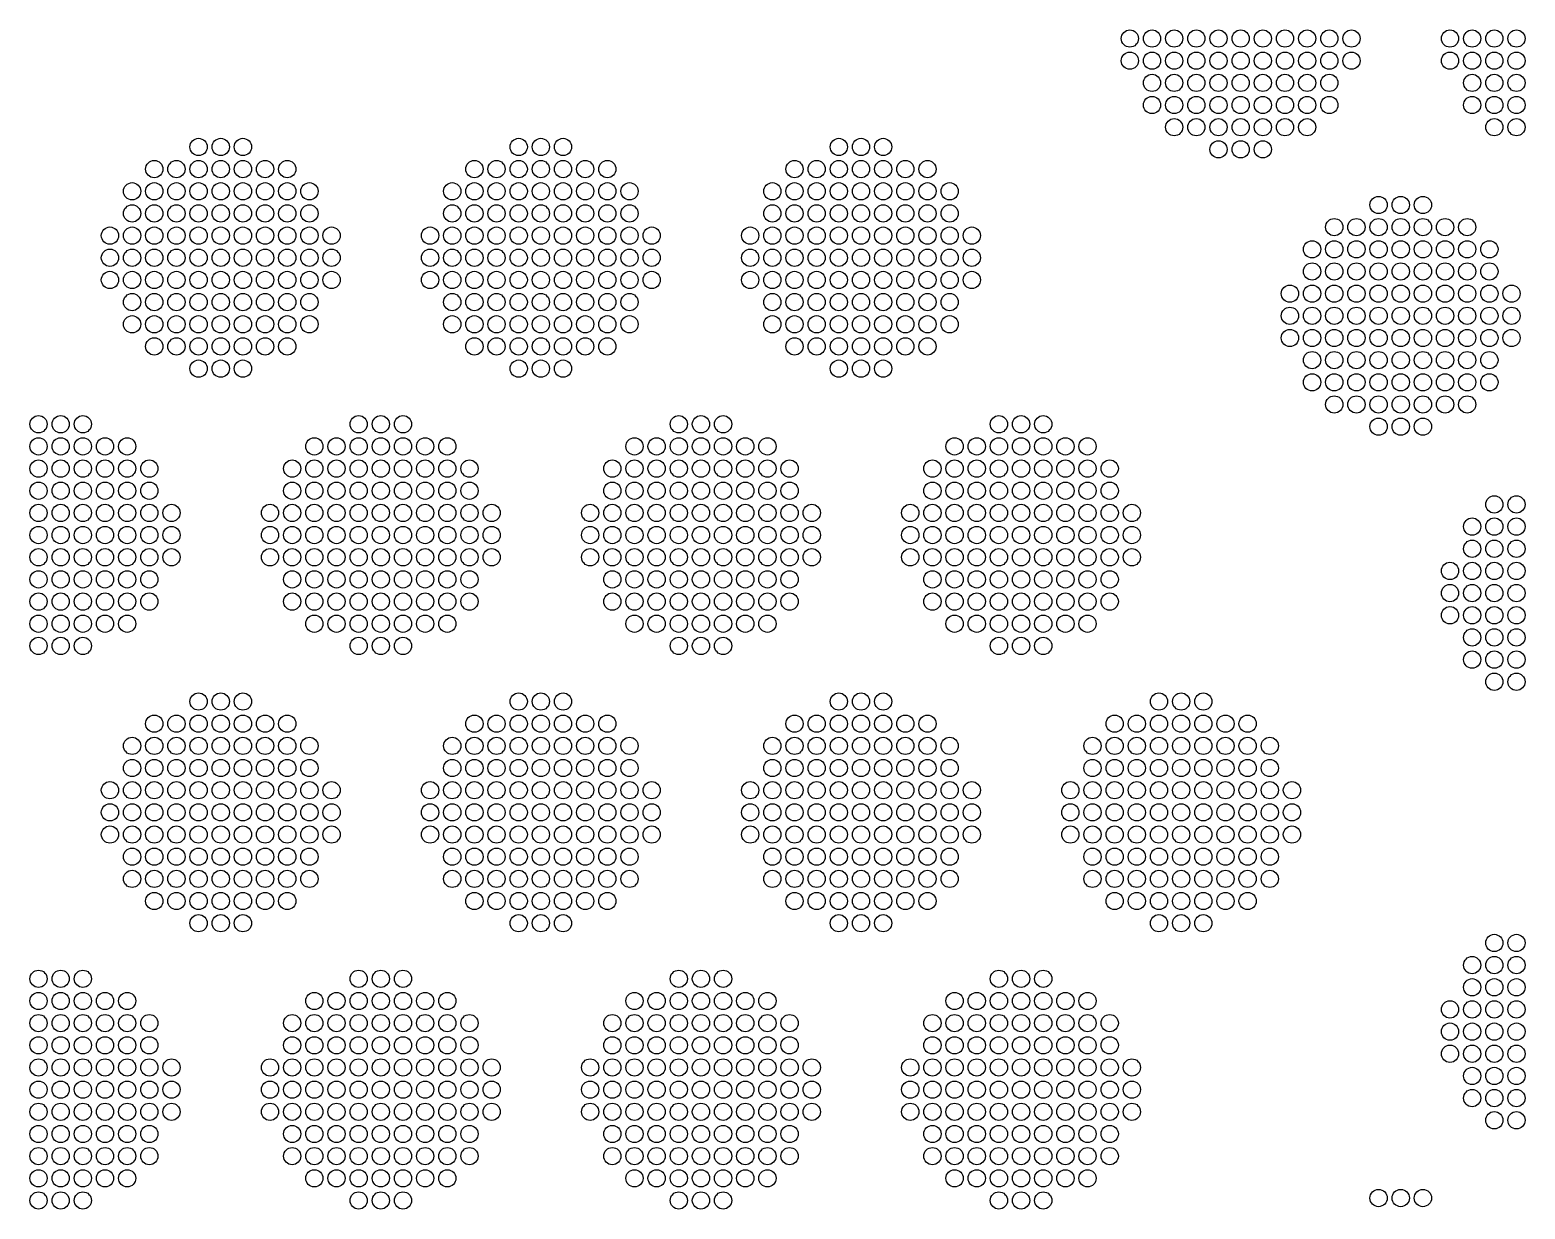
# Model space of a CAD drawing. Extents: x -49 to 54, y -38 to 38.
# Drawn here: x 22.41 to 28.49, y -0.04 to 4.75 of the extents above; entities that cross this region are included whole.
import ezdxf

# ---------------------------------------------------------------- set-up
doc = ezdxf.new("R2010")
doc.units = 0
doc.layers.add('LOWER_ELECTRODE', color=1, linetype='CONTINUOUS')

msp = doc.modelspace()

# ---------------------------------------------------------------- linework, layer by layer
at = {"layer": 'LOWER_ELECTRODE'}
for centre in [(26.8802, 4.7128), (26.9702, 4.7128), (27.0602, 4.7128), (27.1502, 4.7128), (27.2402, 4.7128), (27.3302, 4.7128), (27.4202, 4.7128), (27.5102, 4.7128), (27.6002, 4.7128), (27.6902, 4.7128), (27.7802, 4.7128), (28.1802, 4.7128), (28.2702, 4.7128), (28.3602, 4.7128), (28.4502, 4.7128), (26.8802, 4.6228), (26.9702, 4.6228), (27.0602, 4.6228), (27.1502, 4.6228), (27.2402, 4.6228), (27.3302, 4.6228), (27.4202, 4.6228), (27.5102, 4.6228), (27.6002, 4.6228), (27.6902, 4.6228), (27.7802, 4.6228), (28.1802, 4.6228), (28.2702, 4.6228), (28.3602, 4.6228), (28.4502, 4.6228), (26.9702, 4.5328), (27.0602, 4.5328), (27.1502, 4.5328), (27.2402, 4.5328), (27.3302, 4.5328), (27.4202, 4.5328), (27.5102, 4.5328), (27.6002, 4.5328), (27.6902, 4.5328), (28.2702, 4.5328), (28.3602, 4.5328), (28.4502, 4.5328), (26.9702, 4.4428), (27.0602, 4.4428), (27.1502, 4.4428), (27.2402, 4.4428), (27.3302, 4.4428), (27.4202, 4.4428), (27.5102, 4.4428), (27.6002, 4.4428), (27.6902, 4.4428), (28.2702, 4.4428), (28.3602, 4.4428), (28.4502, 4.4428), (27.0602, 4.3528), (27.1502, 4.3528), (27.2402, 4.3528), (27.3302, 4.3528), (27.4202, 4.3528), (27.5102, 4.3528), (27.6002, 4.3528), (28.3602, 4.3528), (28.4502, 4.3528), (23.0984, 4.2726), (23.1884, 4.2726), (23.2784, 4.2726), (24.3984, 4.2726), (24.4884, 4.2726), (24.5784, 4.2726), (25.6984, 4.2726), (25.7884, 4.2726), (25.8784, 4.2726), (27.2402, 4.2628), (27.3302, 4.2628), (27.4202, 4.2628), (22.9184, 4.1826), (23.0084, 4.1826), (23.0984, 4.1826), (23.1884, 4.1826), (23.2784, 4.1826), (23.3684, 4.1826), (23.4584, 4.1826), (24.2184, 4.1826), (24.3084, 4.1826), (24.3984, 4.1826), (24.4884, 4.1826), (24.5784, 4.1826), (24.6684, 4.1826), (24.7584, 4.1826), (25.5184, 4.1826), (25.6084, 4.1826), (25.6984, 4.1826), (25.7884, 4.1826), (25.8784, 4.1826), (25.9684, 4.1826), (26.0584, 4.1826), (22.8284, 4.0926), (22.9184, 4.0926), (23.0084, 4.0926), (23.0984, 4.0926), (23.1884, 4.0926), (23.2784, 4.0926), (23.3684, 4.0926), (23.4584, 4.0926), (23.5484, 4.0926), (24.1284, 4.0926), (24.2184, 4.0926), (24.3084, 4.0926), (24.3984, 4.0926), (24.4884, 4.0926), (24.5784, 4.0926), (24.6684, 4.0926), (24.7584, 4.0926), (24.8484, 4.0926), (25.4284, 4.0926), (25.5184, 4.0926), (25.6084, 4.0926), (25.6984, 4.0926), (25.7884, 4.0926), (25.8784, 4.0926), (25.9684, 4.0926), (26.0584, 4.0926), (26.1484, 4.0926), (27.8902, 4.037), (27.9802, 4.037), (28.0702, 4.037), (22.8284, 4.0026), (22.9184, 4.0026), (23.0084, 4.0026), (23.0984, 4.0026), (23.1884, 4.0026), (23.2784, 4.0026), (23.3684, 4.0026), (23.4584, 4.0026), (23.5484, 4.0026), (24.1284, 4.0026), (24.2184, 4.0026), (24.3084, 4.0026), (24.3984, 4.0026), (24.4884, 4.0026), (24.5784, 4.0026), (24.6684, 4.0026), (24.7584, 4.0026), (24.8484, 4.0026), (25.4284, 4.0026), (25.5184, 4.0026), (25.6084, 4.0026), (25.6984, 4.0026), (25.7884, 4.0026), (25.8784, 4.0026), (25.9684, 4.0026), (26.0584, 4.0026), (26.1484, 4.0026), (22.7384, 3.9126), (22.8284, 3.9126), (22.9184, 3.9126), (23.0084, 3.9126), (23.0984, 3.9126), (23.1884, 3.9126), (23.2784, 3.9126), (23.3684, 3.9126), (23.4584, 3.9126), (23.5484, 3.9126), (23.6384, 3.9126), (24.0384, 3.9126), (24.1284, 3.9126), (24.2184, 3.9126), (24.3084, 3.9126), (24.3984, 3.9126), (24.4884, 3.9126), (24.5784, 3.9126), (24.6684, 3.9126), (24.7584, 3.9126), (24.8484, 3.9126), (24.9384, 3.9126), (25.3384, 3.9126), (25.4284, 3.9126), (25.5184, 3.9126), (25.6084, 3.9126), (25.6984, 3.9126), (25.7884, 3.9126), (25.8784, 3.9126), (25.9684, 3.9126), (26.0584, 3.9126), (26.1484, 3.9126), (26.2384, 3.9126), (27.7102, 3.947), (27.8002, 3.947), (27.8902, 3.947), (27.9802, 3.947), (28.0702, 3.947), (28.1602, 3.947), (28.2502, 3.947), (27.6202, 3.857), (27.7102, 3.857), (27.8002, 3.857), (27.8902, 3.857), (27.9802, 3.857), (28.0702, 3.857), (28.1602, 3.857), (28.2502, 3.857), (28.3402, 3.857), (22.7384, 3.8226), (22.8284, 3.8226), (22.9184, 3.8226), (23.0084, 3.8226), (23.0984, 3.8226), (23.1884, 3.8226), (23.2784, 3.8226), (23.3684, 3.8226), (23.4584, 3.8226), (23.5484, 3.8226), (23.6384, 3.8226), (24.0384, 3.8226), (24.1284, 3.8226), (24.2184, 3.8226), (24.3084, 3.8226), (24.3984, 3.8226), (24.4884, 3.8226), (24.5784, 3.8226), (24.6684, 3.8226), (24.7584, 3.8226), (24.8484, 3.8226), (24.9384, 3.8226), (25.3384, 3.8226), (25.4284, 3.8226), (25.5184, 3.8226), (25.6084, 3.8226), (25.6984, 3.8226), (25.7884, 3.8226), (25.8784, 3.8226), (25.9684, 3.8226), (26.0584, 3.8226), (26.1484, 3.8226), (26.2384, 3.8226), (22.7384, 3.7326), (22.8284, 3.7326), (22.9184, 3.7326), (23.0084, 3.7326), (23.0984, 3.7326), (23.1884, 3.7326), (23.2784, 3.7326), (23.3684, 3.7326), (23.4584, 3.7326), (23.5484, 3.7326), (23.6384, 3.7326), (24.0384, 3.7326), (24.1284, 3.7326), (24.2184, 3.7326), (24.3084, 3.7326), (24.3984, 3.7326), (24.4884, 3.7326), (24.5784, 3.7326), (24.6684, 3.7326), (24.7584, 3.7326), (24.8484, 3.7326), (24.9384, 3.7326), (25.3384, 3.7326), (25.4284, 3.7326), (25.5184, 3.7326), (25.6084, 3.7326), (25.6984, 3.7326), (25.7884, 3.7326), (25.8784, 3.7326), (25.9684, 3.7326), (26.0584, 3.7326), (26.1484, 3.7326), (26.2384, 3.7326), (27.6202, 3.767), (27.7102, 3.767), (27.8002, 3.767), (27.8902, 3.767), (27.9802, 3.767), (28.0702, 3.767), (28.1602, 3.767), (28.2502, 3.767), (28.3402, 3.767), (27.5302, 3.677), (27.6202, 3.677), (27.7102, 3.677), (27.8002, 3.677), (27.8902, 3.677), (27.9802, 3.677), (28.0702, 3.677), (28.1602, 3.677), (28.2502, 3.677), (28.3402, 3.677), (28.4302, 3.677), (22.8284, 3.6426), (22.9184, 3.6426), (23.0084, 3.6426), (23.0984, 3.6426), (23.1884, 3.6426), (23.2784, 3.6426), (23.3684, 3.6426), (23.4584, 3.6426), (23.5484, 3.6426), (24.1284, 3.6426), (24.2184, 3.6426), (24.3084, 3.6426), (24.3984, 3.6426), (24.4884, 3.6426), (24.5784, 3.6426), (24.6684, 3.6426), (24.7584, 3.6426), (24.8484, 3.6426), (25.4284, 3.6426), (25.5184, 3.6426), (25.6084, 3.6426), (25.6984, 3.6426), (25.7884, 3.6426), (25.8784, 3.6426), (25.9684, 3.6426), (26.0584, 3.6426), (26.1484, 3.6426), (22.8284, 3.5526), (22.9184, 3.5526), (23.0084, 3.5526), (23.0984, 3.5526), (23.1884, 3.5526), (23.2784, 3.5526), (23.3684, 3.5526), (23.4584, 3.5526), (23.5484, 3.5526), (24.1284, 3.5526), (24.2184, 3.5526), (24.3084, 3.5526), (24.3984, 3.5526), (24.4884, 3.5526), (24.5784, 3.5526), (24.6684, 3.5526), (24.7584, 3.5526), (24.8484, 3.5526), (25.4284, 3.5526), (25.5184, 3.5526), (25.6084, 3.5526), (25.6984, 3.5526), (25.7884, 3.5526), (25.8784, 3.5526), (25.9684, 3.5526), (26.0584, 3.5526), (26.1484, 3.5526), (27.5302, 3.587), (27.6202, 3.587), (27.7102, 3.587), (27.8002, 3.587), (27.8902, 3.587), (27.9802, 3.587), (28.0702, 3.587), (28.1602, 3.587), (28.2502, 3.587), (28.3402, 3.587), (28.4302, 3.587), (27.5302, 3.497), (27.6202, 3.497), (27.7102, 3.497), (27.8002, 3.497), (27.8902, 3.497), (27.9802, 3.497), (28.0702, 3.497), (28.1602, 3.497), (28.2502, 3.497), (28.3402, 3.497), (28.4302, 3.497), (22.9184, 3.4626), (23.0084, 3.4626), (23.0984, 3.4626), (23.1884, 3.4626), (23.2784, 3.4626), (23.3684, 3.4626), (23.4584, 3.4626), (24.2184, 3.4626), (24.3084, 3.4626), (24.3984, 3.4626), (24.4884, 3.4626), (24.5784, 3.4626), (24.6684, 3.4626), (24.7584, 3.4626), (25.5184, 3.4626), (25.6084, 3.4626), (25.6984, 3.4626), (25.7884, 3.4626), (25.8784, 3.4626), (25.9684, 3.4626), (26.0584, 3.4626), (23.0984, 3.3726), (23.1884, 3.3726), (23.2784, 3.3726), (24.3984, 3.3726), (24.4884, 3.3726), (24.5784, 3.3726), (25.6984, 3.3726), (25.7884, 3.3726), (25.8784, 3.3726), (27.6202, 3.407), (27.7102, 3.407), (27.8002, 3.407), (27.8902, 3.407), (27.9802, 3.407), (28.0702, 3.407), (28.1602, 3.407), (28.2502, 3.407), (28.3402, 3.407), (27.6202, 3.317), (27.7102, 3.317), (27.8002, 3.317), (27.8902, 3.317), (27.9802, 3.317), (28.0702, 3.317), (28.1602, 3.317), (28.2502, 3.317), (28.3402, 3.317), (27.7102, 3.227), (27.8002, 3.227), (27.8902, 3.227), (27.9802, 3.227), (28.0702, 3.227), (28.1602, 3.227), (28.2502, 3.227), (22.4484, 3.1468), (22.5384, 3.1468), (22.6284, 3.1468), (23.7484, 3.1468), (23.8384, 3.1468), (23.9284, 3.1468), (25.0484, 3.1468), (25.1384, 3.1468), (25.2284, 3.1468), (26.3484, 3.1468), (26.4384, 3.1468), (26.5284, 3.1468), (27.8902, 3.137), (27.9802, 3.137), (28.0702, 3.137), (22.4484, 3.0568), (22.5384, 3.0568), (22.6284, 3.0568), (22.7184, 3.0568), (22.8084, 3.0568), (23.5684, 3.0568), (23.6584, 3.0568), (23.7484, 3.0568), (23.8384, 3.0568), (23.9284, 3.0568), (24.0184, 3.0568), (24.1084, 3.0568), (24.8684, 3.0568), (24.9584, 3.0568), (25.0484, 3.0568), (25.1384, 3.0568), (25.2284, 3.0568), (25.3184, 3.0568), (25.4084, 3.0568), (26.1684, 3.0568), (26.2584, 3.0568), (26.3484, 3.0568), (26.4384, 3.0568), (26.5284, 3.0568), (26.6184, 3.0568), (26.7084, 3.0568), (22.4484, 2.9668), (22.5384, 2.9668), (22.6284, 2.9668), (22.7184, 2.9668), (22.8084, 2.9668), (22.8984, 2.9668), (23.4784, 2.9668), (23.5684, 2.9668), (23.6584, 2.9668), (23.7484, 2.9668), (23.8384, 2.9668), (23.9284, 2.9668), (24.0184, 2.9668), (24.1084, 2.9668), (24.1984, 2.9668), (24.7784, 2.9668), (24.8684, 2.9668), (24.9584, 2.9668), (25.0484, 2.9668), (25.1384, 2.9668), (25.2284, 2.9668), (25.3184, 2.9668), (25.4084, 2.9668), (25.4984, 2.9668), (26.0784, 2.9668), (26.1684, 2.9668), (26.2584, 2.9668), (26.3484, 2.9668), (26.4384, 2.9668), (26.5284, 2.9668), (26.6184, 2.9668), (26.7084, 2.9668), (26.7984, 2.9668), (22.4484, 2.8768), (22.5384, 2.8768), (22.6284, 2.8768), (22.7184, 2.8768), (22.8084, 2.8768), (22.8984, 2.8768), (23.4784, 2.8768), (23.5684, 2.8768), (23.6584, 2.8768), (23.7484, 2.8768), (23.8384, 2.8768), (23.9284, 2.8768), (24.0184, 2.8768), (24.1084, 2.8768), (24.1984, 2.8768), (24.7784, 2.8768), (24.8684, 2.8768), (24.9584, 2.8768), (25.0484, 2.8768), (25.1384, 2.8768), (25.2284, 2.8768), (25.3184, 2.8768), (25.4084, 2.8768), (25.4984, 2.8768), (26.0784, 2.8768), (26.1684, 2.8768), (26.2584, 2.8768), (26.3484, 2.8768), (26.4384, 2.8768), (26.5284, 2.8768), (26.6184, 2.8768), (26.7084, 2.8768), (26.7984, 2.8768), (28.3602, 2.8211), (28.4502, 2.8211), (22.4484, 2.7868), (22.5384, 2.7868), (22.6284, 2.7868), (22.7184, 2.7868), (22.8084, 2.7868), (22.8984, 2.7868), (22.9884, 2.7868), (23.3884, 2.7868), (23.4784, 2.7868), (23.5684, 2.7868), (23.6584, 2.7868), (23.7484, 2.7868), (23.8384, 2.7868), (23.9284, 2.7868), (24.0184, 2.7868), (24.1084, 2.7868), (24.1984, 2.7868), (24.2884, 2.7868), (24.6884, 2.7868), (24.7784, 2.7868), (24.8684, 2.7868), (24.9584, 2.7868), (25.0484, 2.7868), (25.1384, 2.7868), (25.2284, 2.7868), (25.3184, 2.7868), (25.4084, 2.7868), (25.4984, 2.7868), (25.5884, 2.7868), (25.9884, 2.7868), (26.0784, 2.7868), (26.1684, 2.7868), (26.2584, 2.7868), (26.3484, 2.7868), (26.4384, 2.7868), (26.5284, 2.7868), (26.6184, 2.7868), (26.7084, 2.7868), (26.7984, 2.7868), (26.8884, 2.7868), (28.2702, 2.7311), (28.3602, 2.7311), (28.4502, 2.7311), (22.4484, 2.6968), (22.5384, 2.6968), (22.6284, 2.6968), (22.7184, 2.6968), (22.8084, 2.6968), (22.8984, 2.6968), (22.9884, 2.6968), (23.3884, 2.6968), (23.4784, 2.6968), (23.5684, 2.6968), (23.6584, 2.6968), (23.7484, 2.6968), (23.8384, 2.6968), (23.9284, 2.6968), (24.0184, 2.6968), (24.1084, 2.6968), (24.1984, 2.6968), (24.2884, 2.6968), (24.6884, 2.6968), (24.7784, 2.6968), (24.8684, 2.6968), (24.9584, 2.6968), (25.0484, 2.6968), (25.1384, 2.6968), (25.2284, 2.6968), (25.3184, 2.6968), (25.4084, 2.6968), (25.4984, 2.6968), (25.5884, 2.6968), (25.9884, 2.6968), (26.0784, 2.6968), (26.1684, 2.6968), (26.2584, 2.6968), (26.3484, 2.6968), (26.4384, 2.6968), (26.5284, 2.6968), (26.6184, 2.6968), (26.7084, 2.6968), (26.7984, 2.6968), (26.8884, 2.6968), (28.2702, 2.6411), (28.3602, 2.6411), (28.4502, 2.6411), (22.4484, 2.6068), (22.5384, 2.6068), (22.6284, 2.6068), (22.7184, 2.6068), (22.8084, 2.6068), (22.8984, 2.6068), (22.9884, 2.6068), (23.3884, 2.6068), (23.4784, 2.6068), (23.5684, 2.6068), (23.6584, 2.6068), (23.7484, 2.6068), (23.8384, 2.6068), (23.9284, 2.6068), (24.0184, 2.6068), (24.1084, 2.6068), (24.1984, 2.6068), (24.2884, 2.6068), (24.6884, 2.6068), (24.7784, 2.6068), (24.8684, 2.6068), (24.9584, 2.6068), (25.0484, 2.6068), (25.1384, 2.6068), (25.2284, 2.6068), (25.3184, 2.6068), (25.4084, 2.6068), (25.4984, 2.6068), (25.5884, 2.6068), (25.9884, 2.6068), (26.0784, 2.6068), (26.1684, 2.6068), (26.2584, 2.6068), (26.3484, 2.6068), (26.4384, 2.6068), (26.5284, 2.6068), (26.6184, 2.6068), (26.7084, 2.6068), (26.7984, 2.6068), (26.8884, 2.6068), (22.4484, 2.5168), (22.5384, 2.5168), (22.6284, 2.5168), (22.7184, 2.5168), (22.8084, 2.5168), (22.8984, 2.5168), (23.4784, 2.5168), (23.5684, 2.5168), (23.6584, 2.5168), (23.7484, 2.5168), (23.8384, 2.5168), (23.9284, 2.5168), (24.0184, 2.5168), (24.1084, 2.5168), (24.1984, 2.5168), (24.7784, 2.5168), (24.8684, 2.5168), (24.9584, 2.5168), (25.0484, 2.5168), (25.1384, 2.5168), (25.2284, 2.5168), (25.3184, 2.5168), (25.4084, 2.5168), (25.4984, 2.5168), (26.0784, 2.5168), (26.1684, 2.5168), (26.2584, 2.5168), (26.3484, 2.5168), (26.4384, 2.5168), (26.5284, 2.5168), (26.6184, 2.5168), (26.7084, 2.5168), (26.7984, 2.5168), (28.1802, 2.5511), (28.2702, 2.5511), (28.3602, 2.5511), (28.4502, 2.5511), (28.1802, 2.4611), (28.2702, 2.4611), (28.3602, 2.4611), (28.4502, 2.4611), (22.4484, 2.4268), (22.5384, 2.4268), (22.6284, 2.4268), (22.7184, 2.4268), (22.8084, 2.4268), (22.8984, 2.4268), (23.4784, 2.4268), (23.5684, 2.4268), (23.6584, 2.4268), (23.7484, 2.4268), (23.8384, 2.4268), (23.9284, 2.4268), (24.0184, 2.4268), (24.1084, 2.4268), (24.1984, 2.4268), (24.7784, 2.4268), (24.8684, 2.4268), (24.9584, 2.4268), (25.0484, 2.4268), (25.1384, 2.4268), (25.2284, 2.4268), (25.3184, 2.4268), (25.4084, 2.4268), (25.4984, 2.4268), (26.0784, 2.4268), (26.1684, 2.4268), (26.2584, 2.4268), (26.3484, 2.4268), (26.4384, 2.4268), (26.5284, 2.4268), (26.6184, 2.4268), (26.7084, 2.4268), (26.7984, 2.4268), (22.4484, 2.3368), (22.5384, 2.3368), (22.6284, 2.3368), (22.7184, 2.3368), (22.8084, 2.3368), (23.5684, 2.3368), (23.6584, 2.3368), (23.7484, 2.3368), (23.8384, 2.3368), (23.9284, 2.3368), (24.0184, 2.3368), (24.1084, 2.3368), (24.8684, 2.3368), (24.9584, 2.3368), (25.0484, 2.3368), (25.1384, 2.3368), (25.2284, 2.3368), (25.3184, 2.3368), (25.4084, 2.3368), (26.1684, 2.3368), (26.2584, 2.3368), (26.3484, 2.3368), (26.4384, 2.3368), (26.5284, 2.3368), (26.6184, 2.3368), (26.7084, 2.3368), (28.1802, 2.3711), (28.2702, 2.3711), (28.3602, 2.3711), (28.4502, 2.3711), (28.2702, 2.2811), (28.3602, 2.2811), (28.4502, 2.2811), (22.4484, 2.2468), (22.5384, 2.2468), (22.6284, 2.2468), (23.7484, 2.2468), (23.8384, 2.2468), (23.9284, 2.2468), (25.0484, 2.2468), (25.1384, 2.2468), (25.2284, 2.2468), (26.3484, 2.2468), (26.4384, 2.2468), (26.5284, 2.2468), (28.2702, 2.1911), (28.3602, 2.1911), (28.4502, 2.1911), (28.3602, 2.1011), (28.4502, 2.1011), (23.0984, 2.0209), (23.1884, 2.0209), (23.2784, 2.0209), (24.3984, 2.0209), (24.4884, 2.0209), (24.5784, 2.0209), (25.6984, 2.0209), (25.7884, 2.0209), (25.8784, 2.0209), (26.9984, 2.0209), (27.0884, 2.0209), (27.1784, 2.0209), (22.9184, 1.9309), (23.0084, 1.9309), (23.0984, 1.9309), (23.1884, 1.9309), (23.2784, 1.9309), (23.3684, 1.9309), (23.4584, 1.9309), (24.2184, 1.9309), (24.3084, 1.9309), (24.3984, 1.9309), (24.4884, 1.9309), (24.5784, 1.9309), (24.6684, 1.9309), (24.7584, 1.9309), (25.5184, 1.9309), (25.6084, 1.9309), (25.6984, 1.9309), (25.7884, 1.9309), (25.8784, 1.9309), (25.9684, 1.9309), (26.0584, 1.9309), (26.8184, 1.9309), (26.9084, 1.9309), (26.9984, 1.9309), (27.0884, 1.9309), (27.1784, 1.9309), (27.2684, 1.9309), (27.3584, 1.9309), (22.8284, 1.8409), (22.9184, 1.8409), (23.0084, 1.8409), (23.0984, 1.8409), (23.1884, 1.8409), (23.2784, 1.8409), (23.3684, 1.8409), (23.4584, 1.8409), (23.5484, 1.8409), (24.1284, 1.8409), (24.2184, 1.8409), (24.3084, 1.8409), (24.3984, 1.8409), (24.4884, 1.8409), (24.5784, 1.8409), (24.6684, 1.8409), (24.7584, 1.8409), (24.8484, 1.8409), (25.4284, 1.8409), (25.5184, 1.8409), (25.6084, 1.8409), (25.6984, 1.8409), (25.7884, 1.8409), (25.8784, 1.8409), (25.9684, 1.8409), (26.0584, 1.8409), (26.1484, 1.8409), (26.7284, 1.8409), (26.8184, 1.8409), (26.9084, 1.8409), (26.9984, 1.8409), (27.0884, 1.8409), (27.1784, 1.8409), (27.2684, 1.8409), (27.3584, 1.8409), (27.4484, 1.8409), (22.8284, 1.7509), (22.9184, 1.7509), (23.0084, 1.7509), (23.0984, 1.7509), (23.1884, 1.7509), (23.2784, 1.7509), (23.3684, 1.7509), (23.4584, 1.7509), (23.5484, 1.7509), (24.1284, 1.7509), (24.2184, 1.7509), (24.3084, 1.7509), (24.3984, 1.7509), (24.4884, 1.7509), (24.5784, 1.7509), (24.6684, 1.7509), (24.7584, 1.7509), (24.8484, 1.7509), (25.4284, 1.7509), (25.5184, 1.7509), (25.6084, 1.7509), (25.6984, 1.7509), (25.7884, 1.7509), (25.8784, 1.7509), (25.9684, 1.7509), (26.0584, 1.7509), (26.1484, 1.7509), (26.7284, 1.7509), (26.8184, 1.7509), (26.9084, 1.7509), (26.9984, 1.7509), (27.0884, 1.7509), (27.1784, 1.7509), (27.2684, 1.7509), (27.3584, 1.7509), (27.4484, 1.7509), (22.7384, 1.6609), (22.8284, 1.6609), (22.9184, 1.6609), (23.0084, 1.6609), (23.0984, 1.6609), (23.1884, 1.6609), (23.2784, 1.6609), (23.3684, 1.6609), (23.4584, 1.6609), (23.5484, 1.6609), (23.6384, 1.6609), (24.0384, 1.6609), (24.1284, 1.6609), (24.2184, 1.6609), (24.3084, 1.6609), (24.3984, 1.6609), (24.4884, 1.6609), (24.5784, 1.6609), (24.6684, 1.6609), (24.7584, 1.6609), (24.8484, 1.6609), (24.9384, 1.6609), (25.3384, 1.6609), (25.4284, 1.6609), (25.5184, 1.6609), (25.6084, 1.6609), (25.6984, 1.6609), (25.7884, 1.6609), (25.8784, 1.6609), (25.9684, 1.6609), (26.0584, 1.6609), (26.1484, 1.6609), (26.2384, 1.6609), (26.6384, 1.6609), (26.7284, 1.6609), (26.8184, 1.6609), (26.9084, 1.6609), (26.9984, 1.6609), (27.0884, 1.6609), (27.1784, 1.6609), (27.2684, 1.6609), (27.3584, 1.6609), (27.4484, 1.6609), (27.5384, 1.6609), (22.7384, 1.5709), (22.8284, 1.5709), (22.9184, 1.5709), (23.0084, 1.5709), (23.0984, 1.5709), (23.1884, 1.5709), (23.2784, 1.5709), (23.3684, 1.5709), (23.4584, 1.5709), (23.5484, 1.5709), (23.6384, 1.5709), (24.0384, 1.5709), (24.1284, 1.5709), (24.2184, 1.5709), (24.3084, 1.5709), (24.3984, 1.5709), (24.4884, 1.5709), (24.5784, 1.5709), (24.6684, 1.5709), (24.7584, 1.5709), (24.8484, 1.5709), (24.9384, 1.5709), (25.3384, 1.5709), (25.4284, 1.5709), (25.5184, 1.5709), (25.6084, 1.5709), (25.6984, 1.5709), (25.7884, 1.5709), (25.8784, 1.5709), (25.9684, 1.5709), (26.0584, 1.5709), (26.1484, 1.5709), (26.2384, 1.5709), (26.6384, 1.5709), (26.7284, 1.5709), (26.8184, 1.5709), (26.9084, 1.5709), (26.9984, 1.5709), (27.0884, 1.5709), (27.1784, 1.5709), (27.2684, 1.5709), (27.3584, 1.5709), (27.4484, 1.5709), (27.5384, 1.5709), (22.7384, 1.4809), (22.8284, 1.4809), (22.9184, 1.4809), (23.0084, 1.4809), (23.0984, 1.4809), (23.1884, 1.4809), (23.2784, 1.4809), (23.3684, 1.4809), (23.4584, 1.4809), (23.5484, 1.4809), (23.6384, 1.4809), (24.0384, 1.4809), (24.1284, 1.4809), (24.2184, 1.4809), (24.3084, 1.4809), (24.3984, 1.4809), (24.4884, 1.4809), (24.5784, 1.4809), (24.6684, 1.4809), (24.7584, 1.4809), (24.8484, 1.4809), (24.9384, 1.4809), (25.3384, 1.4809), (25.4284, 1.4809), (25.5184, 1.4809), (25.6084, 1.4809), (25.6984, 1.4809), (25.7884, 1.4809), (25.8784, 1.4809), (25.9684, 1.4809), (26.0584, 1.4809), (26.1484, 1.4809), (26.2384, 1.4809), (26.6384, 1.4809), (26.7284, 1.4809), (26.8184, 1.4809), (26.9084, 1.4809), (26.9984, 1.4809), (27.0884, 1.4809), (27.1784, 1.4809), (27.2684, 1.4809), (27.3584, 1.4809), (27.4484, 1.4809), (27.5384, 1.4809), (22.8284, 1.3909), (22.9184, 1.3909), (23.0084, 1.3909), (23.0984, 1.3909), (23.1884, 1.3909), (23.2784, 1.3909), (23.3684, 1.3909), (23.4584, 1.3909), (23.5484, 1.3909), (24.1284, 1.3909), (24.2184, 1.3909), (24.3084, 1.3909), (24.3984, 1.3909), (24.4884, 1.3909), (24.5784, 1.3909), (24.6684, 1.3909), (24.7584, 1.3909), (24.8484, 1.3909), (25.4284, 1.3909), (25.5184, 1.3909), (25.6084, 1.3909), (25.6984, 1.3909), (25.7884, 1.3909), (25.8784, 1.3909), (25.9684, 1.3909), (26.0584, 1.3909), (26.1484, 1.3909), (26.7284, 1.3909), (26.8184, 1.3909), (26.9084, 1.3909), (26.9984, 1.3909), (27.0884, 1.3909), (27.1784, 1.3909), (27.2684, 1.3909), (27.3584, 1.3909), (27.4484, 1.3909), (22.8284, 1.3009), (22.9184, 1.3009), (23.0084, 1.3009), (23.0984, 1.3009), (23.1884, 1.3009), (23.2784, 1.3009), (23.3684, 1.3009), (23.4584, 1.3009), (23.5484, 1.3009), (24.1284, 1.3009), (24.2184, 1.3009), (24.3084, 1.3009), (24.3984, 1.3009), (24.4884, 1.3009), (24.5784, 1.3009), (24.6684, 1.3009), (24.7584, 1.3009), (24.8484, 1.3009), (25.4284, 1.3009), (25.5184, 1.3009), (25.6084, 1.3009), (25.6984, 1.3009), (25.7884, 1.3009), (25.8784, 1.3009), (25.9684, 1.3009), (26.0584, 1.3009), (26.1484, 1.3009), (26.7284, 1.3009), (26.8184, 1.3009), (26.9084, 1.3009), (26.9984, 1.3009), (27.0884, 1.3009), (27.1784, 1.3009), (27.2684, 1.3009), (27.3584, 1.3009), (27.4484, 1.3009), (22.9184, 1.2109), (23.0084, 1.2109), (23.0984, 1.2109), (23.1884, 1.2109), (23.2784, 1.2109), (23.3684, 1.2109), (23.4584, 1.2109), (24.2184, 1.2109), (24.3084, 1.2109), (24.3984, 1.2109), (24.4884, 1.2109), (24.5784, 1.2109), (24.6684, 1.2109), (24.7584, 1.2109), (25.5184, 1.2109), (25.6084, 1.2109), (25.6984, 1.2109), (25.7884, 1.2109), (25.8784, 1.2109), (25.9684, 1.2109), (26.0584, 1.2109), (26.8184, 1.2109), (26.9084, 1.2109), (26.9984, 1.2109), (27.0884, 1.2109), (27.1784, 1.2109), (27.2684, 1.2109), (27.3584, 1.2109), (23.0984, 1.1209), (23.1884, 1.1209), (23.2784, 1.1209), (24.3984, 1.1209), (24.4884, 1.1209), (24.5784, 1.1209), (25.6984, 1.1209), (25.7884, 1.1209), (25.8784, 1.1209), (26.9984, 1.1209), (27.0884, 1.1209), (27.1784, 1.1209), (28.3602, 1.0407), (28.4502, 1.0407), (28.2702, 0.9507), (28.3602, 0.9507), (28.4502, 0.9507), (22.4484, 0.8951), (22.5384, 0.8951), (22.6284, 0.8951), (23.7484, 0.8951), (23.8384, 0.8951), (23.9284, 0.8951), (25.0484, 0.8951), (25.1384, 0.8951), (25.2284, 0.8951), (26.3484, 0.8951), (26.4384, 0.8951), (26.5284, 0.8951), (28.2702, 0.8607), (28.3602, 0.8607), (28.4502, 0.8607), (22.4484, 0.8051), (22.5384, 0.8051), (22.6284, 0.8051), (22.7184, 0.8051), (22.8084, 0.8051), (23.5684, 0.8051), (23.6584, 0.8051), (23.7484, 0.8051), (23.8384, 0.8051), (23.9284, 0.8051), (24.0184, 0.8051), (24.1084, 0.8051), (24.8684, 0.8051), (24.9584, 0.8051), (25.0484, 0.8051), (25.1384, 0.8051), (25.2284, 0.8051), (25.3184, 0.8051), (25.4084, 0.8051), (26.1684, 0.8051), (26.2584, 0.8051), (26.3484, 0.8051), (26.4384, 0.8051), (26.5284, 0.8051), (26.6184, 0.8051), (26.7084, 0.8051), (28.1802, 0.7707), (28.2702, 0.7707), (28.3602, 0.7707), (28.4502, 0.7707), (22.4484, 0.7151), (22.5384, 0.7151), (22.6284, 0.7151), (22.7184, 0.7151), (22.8084, 0.7151), (22.8984, 0.7151), (23.4784, 0.7151), (23.5684, 0.7151), (23.6584, 0.7151), (23.7484, 0.7151), (23.8384, 0.7151), (23.9284, 0.7151), (24.0184, 0.7151), (24.1084, 0.7151), (24.1984, 0.7151), (24.7784, 0.7151), (24.8684, 0.7151), (24.9584, 0.7151), (25.0484, 0.7151), (25.1384, 0.7151), (25.2284, 0.7151), (25.3184, 0.7151), (25.4084, 0.7151), (25.4984, 0.7151), (26.0784, 0.7151), (26.1684, 0.7151), (26.2584, 0.7151), (26.3484, 0.7151), (26.4384, 0.7151), (26.5284, 0.7151), (26.6184, 0.7151), (26.7084, 0.7151), (26.7984, 0.7151), (28.1802, 0.6807), (28.2702, 0.6807), (28.3602, 0.6807), (28.4502, 0.6807), (22.4484, 0.6251), (22.5384, 0.6251), (22.6284, 0.6251), (22.7184, 0.6251), (22.8084, 0.6251), (22.8984, 0.6251), (23.4784, 0.6251), (23.5684, 0.6251), (23.6584, 0.6251), (23.7484, 0.6251), (23.8384, 0.6251), (23.9284, 0.6251), (24.0184, 0.6251), (24.1084, 0.6251), (24.1984, 0.6251), (24.7784, 0.6251), (24.8684, 0.6251), (24.9584, 0.6251), (25.0484, 0.6251), (25.1384, 0.6251), (25.2284, 0.6251), (25.3184, 0.6251), (25.4084, 0.6251), (25.4984, 0.6251), (26.0784, 0.6251), (26.1684, 0.6251), (26.2584, 0.6251), (26.3484, 0.6251), (26.4384, 0.6251), (26.5284, 0.6251), (26.6184, 0.6251), (26.7084, 0.6251), (26.7984, 0.6251), (28.1802, 0.5907), (28.2702, 0.5907), (28.3602, 0.5907), (28.4502, 0.5907), (22.4484, 0.5351), (22.5384, 0.5351), (22.6284, 0.5351), (22.7184, 0.5351), (22.8084, 0.5351), (22.8984, 0.5351), (22.9884, 0.5351), (23.3884, 0.5351), (23.4784, 0.5351), (23.5684, 0.5351), (23.6584, 0.5351), (23.7484, 0.5351), (23.8384, 0.5351), (23.9284, 0.5351), (24.0184, 0.5351), (24.1084, 0.5351), (24.1984, 0.5351), (24.2884, 0.5351), (24.6884, 0.5351), (24.7784, 0.5351), (24.8684, 0.5351), (24.9584, 0.5351), (25.0484, 0.5351), (25.1384, 0.5351), (25.2284, 0.5351), (25.3184, 0.5351), (25.4084, 0.5351), (25.4984, 0.5351), (25.5884, 0.5351), (25.9884, 0.5351), (26.0784, 0.5351), (26.1684, 0.5351), (26.2584, 0.5351), (26.3484, 0.5351), (26.4384, 0.5351), (26.5284, 0.5351), (26.6184, 0.5351), (26.7084, 0.5351), (26.7984, 0.5351), (26.8884, 0.5351), (28.2702, 0.5007), (28.3602, 0.5007), (28.4502, 0.5007), (22.4484, 0.4451), (22.5384, 0.4451), (22.6284, 0.4451), (22.7184, 0.4451), (22.8084, 0.4451), (22.8984, 0.4451), (22.9884, 0.4451), (23.3884, 0.4451), (23.4784, 0.4451), (23.5684, 0.4451), (23.6584, 0.4451), (23.7484, 0.4451), (23.8384, 0.4451), (23.9284, 0.4451), (24.0184, 0.4451), (24.1084, 0.4451), (24.1984, 0.4451), (24.2884, 0.4451), (24.6884, 0.4451), (24.7784, 0.4451), (24.8684, 0.4451), (24.9584, 0.4451), (25.0484, 0.4451), (25.1384, 0.4451), (25.2284, 0.4451), (25.3184, 0.4451), (25.4084, 0.4451), (25.4984, 0.4451), (25.5884, 0.4451), (25.9884, 0.4451), (26.0784, 0.4451), (26.1684, 0.4451), (26.2584, 0.4451), (26.3484, 0.4451), (26.4384, 0.4451), (26.5284, 0.4451), (26.6184, 0.4451), (26.7084, 0.4451), (26.7984, 0.4451), (26.8884, 0.4451), (28.2702, 0.4107), (28.3602, 0.4107), (28.4502, 0.4107), (22.4484, 0.3551), (22.5384, 0.3551), (22.6284, 0.3551), (22.7184, 0.3551), (22.8084, 0.3551), (22.8984, 0.3551), (22.9884, 0.3551), (23.3884, 0.3551), (23.4784, 0.3551), (23.5684, 0.3551), (23.6584, 0.3551), (23.7484, 0.3551), (23.8384, 0.3551), (23.9284, 0.3551), (24.0184, 0.3551), (24.1084, 0.3551), (24.1984, 0.3551), (24.2884, 0.3551), (24.6884, 0.3551), (24.7784, 0.3551), (24.8684, 0.3551), (24.9584, 0.3551), (25.0484, 0.3551), (25.1384, 0.3551), (25.2284, 0.3551), (25.3184, 0.3551), (25.4084, 0.3551), (25.4984, 0.3551), (25.5884, 0.3551), (25.9884, 0.3551), (26.0784, 0.3551), (26.1684, 0.3551), (26.2584, 0.3551), (26.3484, 0.3551), (26.4384, 0.3551), (26.5284, 0.3551), (26.6184, 0.3551), (26.7084, 0.3551), (26.7984, 0.3551), (26.8884, 0.3551), (28.3602, 0.3207), (28.4502, 0.3207), (22.4484, 0.2651), (22.5384, 0.2651), (22.6284, 0.2651), (22.7184, 0.2651), (22.8084, 0.2651), (22.8984, 0.2651), (23.4784, 0.2651), (23.5684, 0.2651), (23.6584, 0.2651), (23.7484, 0.2651), (23.8384, 0.2651), (23.9284, 0.2651), (24.0184, 0.2651), (24.1084, 0.2651), (24.1984, 0.2651), (24.7784, 0.2651), (24.8684, 0.2651), (24.9584, 0.2651), (25.0484, 0.2651), (25.1384, 0.2651), (25.2284, 0.2651), (25.3184, 0.2651), (25.4084, 0.2651), (25.4984, 0.2651), (26.0784, 0.2651), (26.1684, 0.2651), (26.2584, 0.2651), (26.3484, 0.2651), (26.4384, 0.2651), (26.5284, 0.2651), (26.6184, 0.2651), (26.7084, 0.2651), (26.7984, 0.2651), (22.4484, 0.1751), (22.5384, 0.1751), (22.6284, 0.1751), (22.7184, 0.1751), (22.8084, 0.1751), (22.8984, 0.1751), (23.4784, 0.1751), (23.5684, 0.1751), (23.6584, 0.1751), (23.7484, 0.1751), (23.8384, 0.1751), (23.9284, 0.1751), (24.0184, 0.1751), (24.1084, 0.1751), (24.1984, 0.1751), (24.7784, 0.1751), (24.8684, 0.1751), (24.9584, 0.1751), (25.0484, 0.1751), (25.1384, 0.1751), (25.2284, 0.1751), (25.3184, 0.1751), (25.4084, 0.1751), (25.4984, 0.1751), (26.0784, 0.1751), (26.1684, 0.1751), (26.2584, 0.1751), (26.3484, 0.1751), (26.4384, 0.1751), (26.5284, 0.1751), (26.6184, 0.1751), (26.7084, 0.1751), (26.7984, 0.1751), (22.4484, 0.0851), (22.5384, 0.0851), (22.6284, 0.0851), (22.7184, 0.0851), (22.8084, 0.0851), (23.5684, 0.0851), (23.6584, 0.0851), (23.7484, 0.0851), (23.8384, 0.0851), (23.9284, 0.0851), (24.0184, 0.0851), (24.1084, 0.0851), (24.8684, 0.0851), (24.9584, 0.0851), (25.0484, 0.0851), (25.1384, 0.0851), (25.2284, 0.0851), (25.3184, 0.0851), (25.4084, 0.0851), (26.1684, 0.0851), (26.2584, 0.0851), (26.3484, 0.0851), (26.4384, 0.0851), (26.5284, 0.0851), (26.6184, 0.0851), (26.7084, 0.0851), (22.4484, -0.0049), (22.5384, -0.0049), (22.6284, -0.0049), (23.7484, -0.0049), (23.8384, -0.0049), (23.9284, -0.0049), (25.0484, -0.0049), (25.1384, -0.0049), (25.2284, -0.0049), (26.3484, -0.0049), (26.4384, -0.0049), (26.5284, -0.0049), (27.8902, 0.0049), (27.9802, 0.0049), (28.0702, 0.0049)]:
    msp.add_circle(centre, 0.035, dxfattribs=at)

doc.saveas('drawing.dxf')
